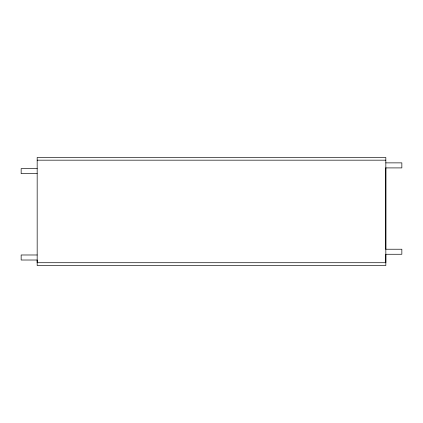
<?xml version="1.0" encoding="UTF-8"?>
<svg xmlns="http://www.w3.org/2000/svg" width="423" height="423" viewBox="0 0 423 423"><rect width="100%" height="100%" fill="white"/><g stroke="black" fill="none" stroke-linecap="round" stroke-linejoin="round"><path stroke-width="0.63" d="M37.171 173.668L21.15 173.668L21.15 168.629L37.171 168.629L37.171 262.72L385.829 262.72L385.829 254.265L401.85 254.265L401.85 249.226L385.829 249.226L385.829 265.528L37.171 265.528L37.171 260.256M385.829 249.226L385.829 157.472L37.171 157.472L37.171 168.677M37.171 160.174L385.829 160.174M385.829 162.871L401.85 162.871L401.85 167.91L385.829 167.91M37.171 254.984L21.15 254.984L21.15 260.018L37.171 260.018M385.829 168.016L385.829 249.052"/></g></svg>
